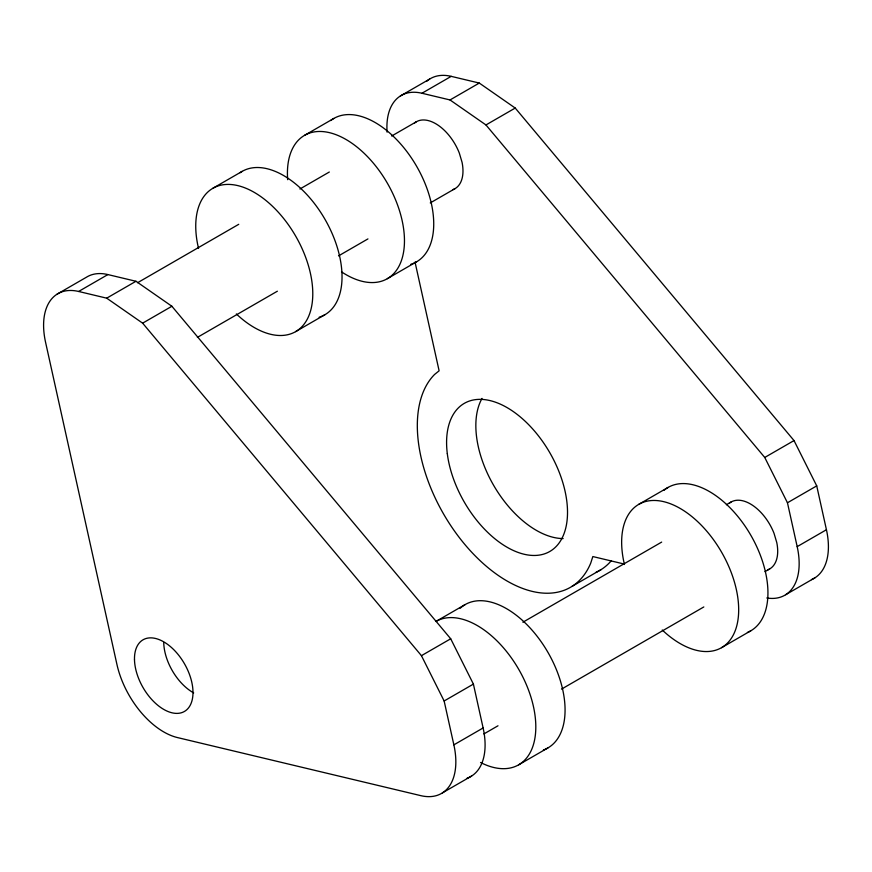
<?xml version="1.0" encoding="UTF-8"?>
<svg xmlns="http://www.w3.org/2000/svg" width="872" height="872" viewBox="0 0 872 872"><rect width="100%" height="100%" fill="white"/><g stroke="black" fill="none" stroke-linecap="round" stroke-linejoin="round"><path stroke-width="1.31" d="M212.877 188.276L242.144 171.381M304.557 135.345L333.823 118.45M57.072 294.18L86.328 277.285A68.964 39.818 60 0 1 107.888 274.571L135.967 281.275L171.893 306.268L450.704 638.784L473.409 684.095L483.121 727.957A68.964 39.818 60 0 1 466.912 778.304M400.39 95.964L429.645 79.079M483.121 727.957L453.865 744.852A68.964 39.818 60 0 1 420.795 795.646L177.463 737.57A68.964 39.818 60 0 1 116.935 664.453L45.562 342.26A68.964 39.818 60 0 1 78.622 291.466L107.888 274.571M387.103 132.152A68.964 39.818 60 0 1 421.95 93.249L451.206 76.355L479.284 83.058L515.221 108.052L794.021 440.567L816.726 485.878L826.438 529.74A68.964 39.818 60 0 1 811.472 579.618M78.622 291.466L106.7 298.17L135.967 281.275M421.95 93.249L450.028 99.953L479.284 83.058M137.591 282.713L238.743 224.311M299.913 188.995L329.322 172.013M391.659 136.021L416.358 121.764M106.7 298.17L142.637 323.163L171.893 306.268M450.028 99.953L485.955 124.947L515.221 108.052M197.388 337.377L277.372 291.204M338.532 255.888L367.94 238.906M430.278 202.914L454.988 188.657M295.641 331.622L324.896 314.727M387.321 278.691L416.587 261.796M465.168 604.568L435.913 621.464A82.764 47.786 60 0 1 530.71 696.379A82.764 47.786 60 0 1 480.57 762.499M638.784 504.343L668.039 487.448M142.637 323.163L421.438 655.668L450.704 638.784M485.955 124.947L764.755 457.462L794.021 440.567M571.978 586.409L601.233 569.514M522.884 622.227L661.674 542.09M726.376 504.735L731.074 502.021M453.865 744.852L444.142 700.99L473.409 684.095M766.793 597.974A68.964 39.818 60 0 0 797.182 546.635L787.46 502.773L816.726 485.878M797.182 546.635L826.438 529.74M483.873 733.941L497.988 725.787M561.503 689.12L703.824 606.945M764.995 571.629L769.693 568.915M442.355 792.921L471.61 776.036M785.672 594.715L814.928 577.82M518.677 764.809L547.932 747.914M721.547 647.689L750.803 630.794M624.461 564.108L592.84 556.554L590.736 563.105A126.898 73.27 60 0 1 464.024 543.485A126.898 73.27 60 0 1 434.594 374.448L439.117 370.818L415.028 262.069M764.755 457.462L787.46 502.773M421.438 655.668L444.142 700.99M193.682 692.902A41.376 23.893 60 0 1 163.74 642.631M414.451 123.116A38.619 22.301 60 0 1 459.326 153.101L462.051 162.279A38.619 22.301 60 0 1 452.862 189.638M240.029 172.732A82.764 47.786 60 0 1 326.488 222A82.764 47.786 60 0 1 319.141 317.234M198.544 248.455A82.764 47.786 60 0 1 248.204 189.246A82.764 47.786 60 0 1 312.47 300.546A82.764 47.786 60 0 1 236.356 313.953M330.706 120.543A82.764 47.786 60 0 1 417.655 168.111A82.764 47.786 60 0 1 410.832 264.303M287.673 179.686A82.764 47.786 60 0 1 343.753 138.223A82.764 47.786 60 0 1 404.455 242.056A82.764 47.786 60 0 1 341.562 271.879M611.272 560.74A126.898 73.27 60 0 1 595.958 572.359M426.528 81.445A68.964 39.818 60 0 1 451.206 76.355M563.149 538.58A85.521 49.377 60 0 1 493.628 485.323A85.521 49.377 60 0 1 482.031 398.395M729.166 503.373A38.619 22.301 60 0 1 774.042 533.359L776.767 542.537A38.619 22.301 60 0 1 767.578 569.896M460.122 608.307A82.764 47.786 60 0 1 547.387 651.417A82.764 47.786 60 0 1 543.376 750.018M663.941 490.337A82.764 47.786 60 0 1 750.258 534.296A82.764 47.786 60 0 1 747.424 632.451M624.45 564.511A82.764 47.786 60 0 1 674.111 505.302A82.764 47.786 60 0 1 738.366 616.602A82.764 47.786 60 0 1 662.262 630.009M134.484 659.526A41.376 23.893 60 0 0 178.956 713.263A41.376 23.893 60 0 0 177.757 654.065A41.376 23.893 60 0 0 134.484 659.526M447.303 453.647A85.521 49.377 60 0 0 544.978 553.687A85.521 49.377 60 0 0 528.868 424.882A85.521 49.377 60 0 0 447.303 453.647"/></g></svg>
